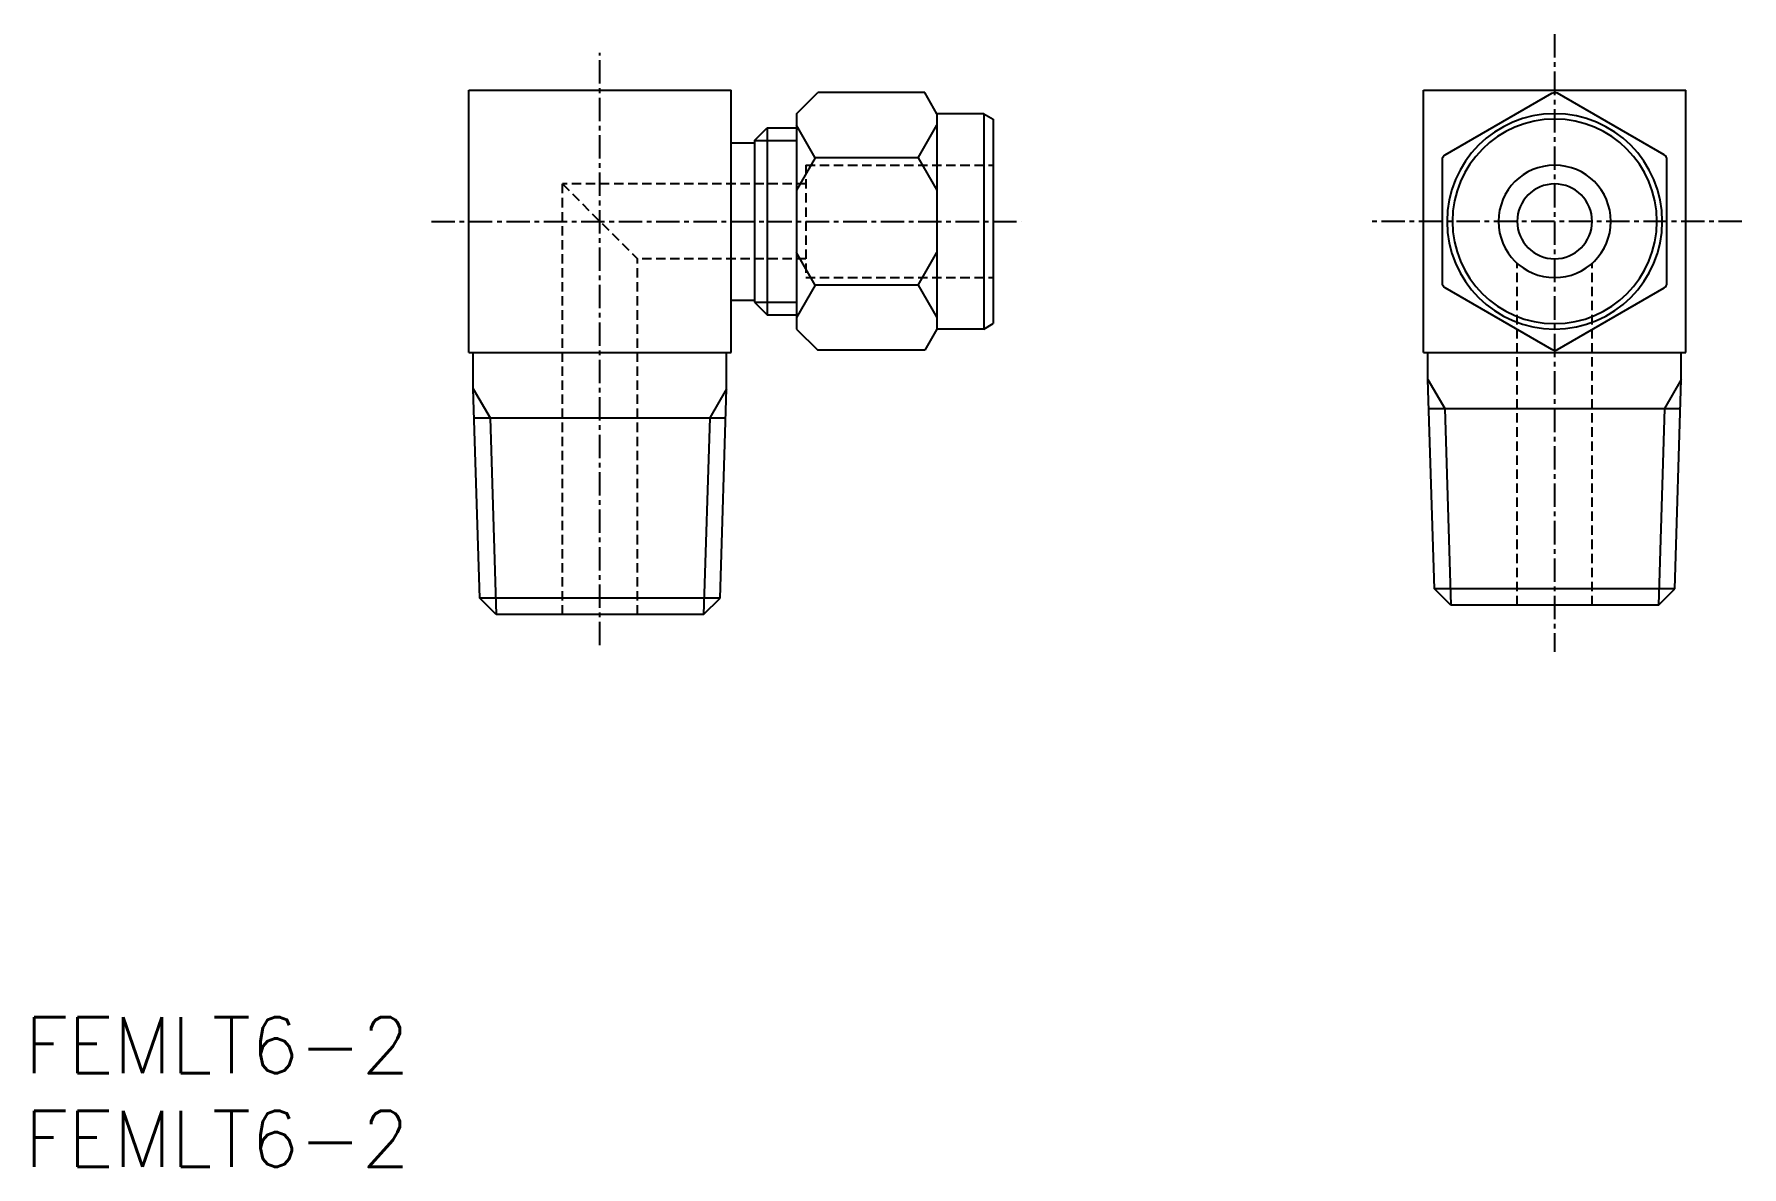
# Model space of a CAD drawing. Extents: x 0.5 to 91.7, y 0 to 60.5.
import ezdxf

# ---------------------------------------------------------------- set-up
doc = ezdxf.new("R2010")
doc.units = 0
doc.linetypes.add('CENTER', pattern=[2, 1.25, -0.25, 0.25, -0.25])
doc.linetypes.add('DASHED', pattern=[0.75, 0.5, -0.25])
doc.layers.get('0').update_dxf_attribs({"linetype": 'CONTINUOUS'})
doc.layers.add('CENTER', color=1, linetype='CENTER')
doc.styles.get("Standard").update_dxf_attribs({"font": 'txt.shx'})

# ---------------------------------------------------------------- blocks, each defined once
blk = doc.blocks.new('*U7')
at = {"color": 7, "linetype": 'CONTINUOUS'}
blk.add_text('FEMLT6-2', height=3, dxfattribs=at).set_placement((0, 0))
blk = doc.blocks.new('*U8')
at = {"color": 7, "linetype": 'CONTINUOUS'}
blk.add_text('FEMLT6-2', height=3, dxfattribs=at).set_placement((0, 5))

msp = doc.modelspace()

# ---------------------------------------------------------------- linework, layer by layer
at = {"color": 7, "linetype": 'CONTINUOUS'}
for p, q in [((23.74, 57.5), (37.74, 57.5)), ((23.74, 43.5), (23.74, 57.5)), ((37.74, 43.5), (37.74, 57.5)), ((74.74, 57.5), (88.74, 57.5)), ((74.74, 43.5), (74.74, 57.5)), ((88.74, 43.5), (88.74, 57.5)), ((41.24, 56.25), (42.371, 57.382)), ((48.086, 57.382), (42.371, 57.382)), ((48.74, 56.25), (48.086, 57.382)), ((41.24, 56.25), (41.24, 44.75)), ((48.74, 56.25), (48.74, 44.75)), ((51.24, 56.25), (48.74, 56.25)), ((51.24, 56.25), (51.24, 44.75)), ((51.24, 56.25), (51.74, 55.961)), ((51.74, 55.961), (51.74, 45.039)), ((39, 54.824), (39.677, 55.5)), ((39, 54.824), (39, 46.177)), ((39.677, 55.5), (39.677, 45.5)), ((39.677, 55.5), (41.24, 55.5)), ((42.24, 53.9), (41.24, 55.632)), ((47.74, 53.9), (48.74, 55.632)), ((37.74, 54.7), (39, 54.7)), ((42.24, 53.9), (41.24, 52.168)), ((47.74, 53.9), (42.24, 53.9)), ((47.74, 53.9), (48.74, 52.168)), ((42.24, 47.1), (41.24, 48.832)), ((47.74, 47.1), (48.74, 48.832)), ((42.24, 47.1), (41.24, 45.368)), ((47.74, 47.1), (42.24, 47.1)), ((47.74, 47.1), (48.74, 45.368)), ((37.74, 46.3), (39, 46.3)), ((39, 46.177), (39.677, 45.5)), ((39.677, 45.5), (41.24, 45.5)), ((41.24, 44.75), (42.371, 43.618)), ((48.74, 44.75), (48.086, 43.618)), ((51.24, 44.75), (48.74, 44.75)), ((51.24, 44.75), (51.74, 45.039)), ((23.74, 43.5), (37.74, 43.5)), ((23.972, 41.558), (23.972, 43.5)), ((37.507, 41.558), (37.507, 43.5)), ((48.086, 43.618), (42.371, 43.618)), ((74.74, 43.5), (88.74, 43.5)), ((74.972, 42.058), (74.972, 43.5)), ((88.507, 42.058), (88.507, 43.5)), ((75.322, 30.878), (74.972, 42.058)), ((88.158, 30.878), (88.507, 42.058)), ((24.322, 30.378), (23.972, 41.558)), ((37.158, 30.378), (37.507, 41.558)), ((75.021, 40.5), (88.458, 40.5)), ((24.021, 40), (37.458, 40)), ((37.158, 30.378), (24.322, 30.378)), ((25.2, 29.5), (24.322, 30.378)), ((36.279, 29.5), (37.158, 30.378)), ((76.2, 30), (75.322, 30.878)), ((88.158, 30.878), (75.322, 30.878)), ((87.279, 30), (88.158, 30.878)), ((36.279, 29.5), (25.2, 29.5)), ((87.279, 30), (76.2, 30))]:
    msp.add_line(p, q, dxfattribs=at)
at = {"color": 3, "linetype": 'CONTINUOUS'}
for p, q in [((39, 54.824), (41.24, 54.824)), ((39, 46.177), (41.24, 46.177)), ((74.972, 42.058), (75.872, 40.5)), ((88.507, 42.058), (87.607, 40.5)), ((23.972, 41.558), (24.872, 40)), ((37.507, 41.558), (36.607, 40)), ((75.872, 40.5), (76.2, 30)), ((87.607, 40.5), (87.279, 30)), ((24.872, 40), (25.2, 29.5)), ((36.607, 40), (36.279, 29.5))]:
    msp.add_line(p, q, dxfattribs=at)
at = {"color": 3, "linetype": 'DASHED'}
for p, q in [((41.74, 53.5), (51.74, 53.5)), ((41.74, 53.5), (41.74, 47.5)), ((28.74, 29.5), (28.74, 52.5)), ((41.74, 52.5), (28.74, 52.5)), ((28.74, 52.5), (32.74, 48.5)), ((32.74, 29.5), (32.74, 48.5)), ((41.74, 48.5), (32.74, 48.5)), ((41.74, 47.5), (51.74, 47.5)), ((79.74, 30), (79.74, 48.264)), ((83.74, 30), (83.74, 48.264))]:
    msp.add_line(p, q, dxfattribs=at)
at = {"color": 7, "linetype": 'CONTINUOUS'}
for points in [[(81.74, 43.618, -0.131652), (81.59, 43.658), (75.89, 46.949, -0.267949), (75.74, 47.209), (75.74, 53.791, -0.267949), (75.89, 54.051), (81.59, 57.342, -0.131652), (81.74, 57.382)], [(81.74, 43.618, 0.131652), (81.89, 43.658), (87.59, 46.949, 0.267949), (87.74, 47.209), (87.74, 53.791, 0.267949), (87.59, 54.051), (81.89, 57.342, 0.131652), (81.74, 57.382)]]:
    msp.add_lwpolyline(points, format="xyb", dxfattribs=at)
for radius, start, end in [(5.75, 90, 270), (5.461, 90, 270), (5.75, 270, 90), (5.461, 270, 90), (3, 90, 270), (3, 270, 90), (2, 90, 270), (2, 270, 90)]:
    msp.add_arc((81.74, 50.5), radius, start, end, dxfattribs=at)
at = {"layer": 'CENTER', "color": 1, "linetype": 'CENTER'}
for p, q in [((81.74, 60.5), (81.74, 27.5)), ((30.74, 27.857), (30.74, 59.5)), ((21.74, 50.5), (53.24, 50.5)), ((91.74, 50.5), (71.74, 50.5))]:
    msp.add_line(p, q, dxfattribs=at)

# ---------------------------------------------------------------- block references
at = {"color": 7, "linetype": 'CONTINUOUS'}
for name in ['*U8', '*U7']:
    msp.add_blockref(name, (0, 0), dxfattribs=at)

doc.saveas('drawing.dxf')
